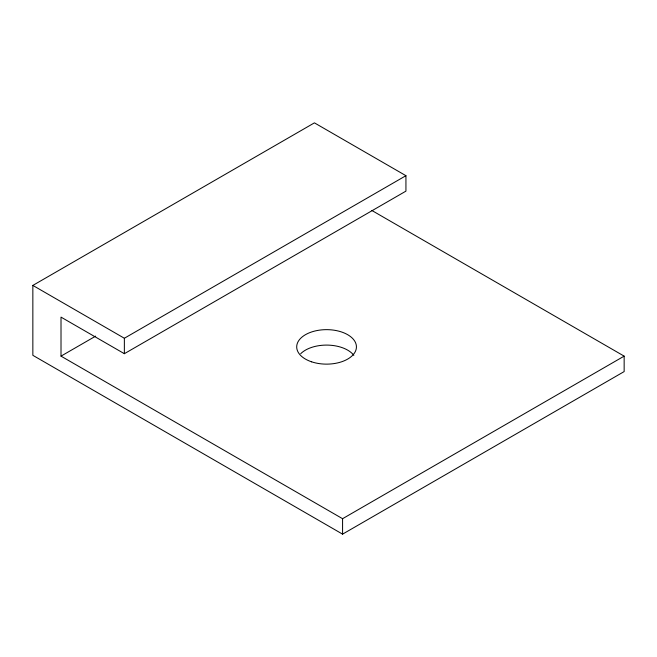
<?xml version="1.0" encoding="UTF-8"?>
<svg xmlns="http://www.w3.org/2000/svg" width="657" height="657" viewBox="0 0 657 657"><rect width="100%" height="100%" fill="white"/><g stroke="black" fill="none" stroke-linecap="round" stroke-linejoin="round"><path stroke-width="0.99" d="M32.85 285.417L314.424 122.859L405.936 175.69L405.936 191.13L124.362 353.696L61.011 317.117L61.011 356.135L342.576 518.702L624.15 356.135L624.15 371.583L342.576 534.141L32.85 355.322L32.85 285.417L124.362 338.256L405.936 175.69M61.011 356.135L95.651 336.138M371.887 210.495L624.15 356.135M342.576 518.702L342.576 534.141M124.362 338.256L124.362 353.696M300.701 353.712A29.869 17.246 0 0 1 328.122 345.114A29.869 17.246 0 0 1 353.844 355.322M311.632 361.826A29.869 17.246 0 0 0 356.431 346.888A29.869 17.246 0 0 0 311.632 331.957A29.869 17.246 0 0 0 311.632 361.826"/></g></svg>
